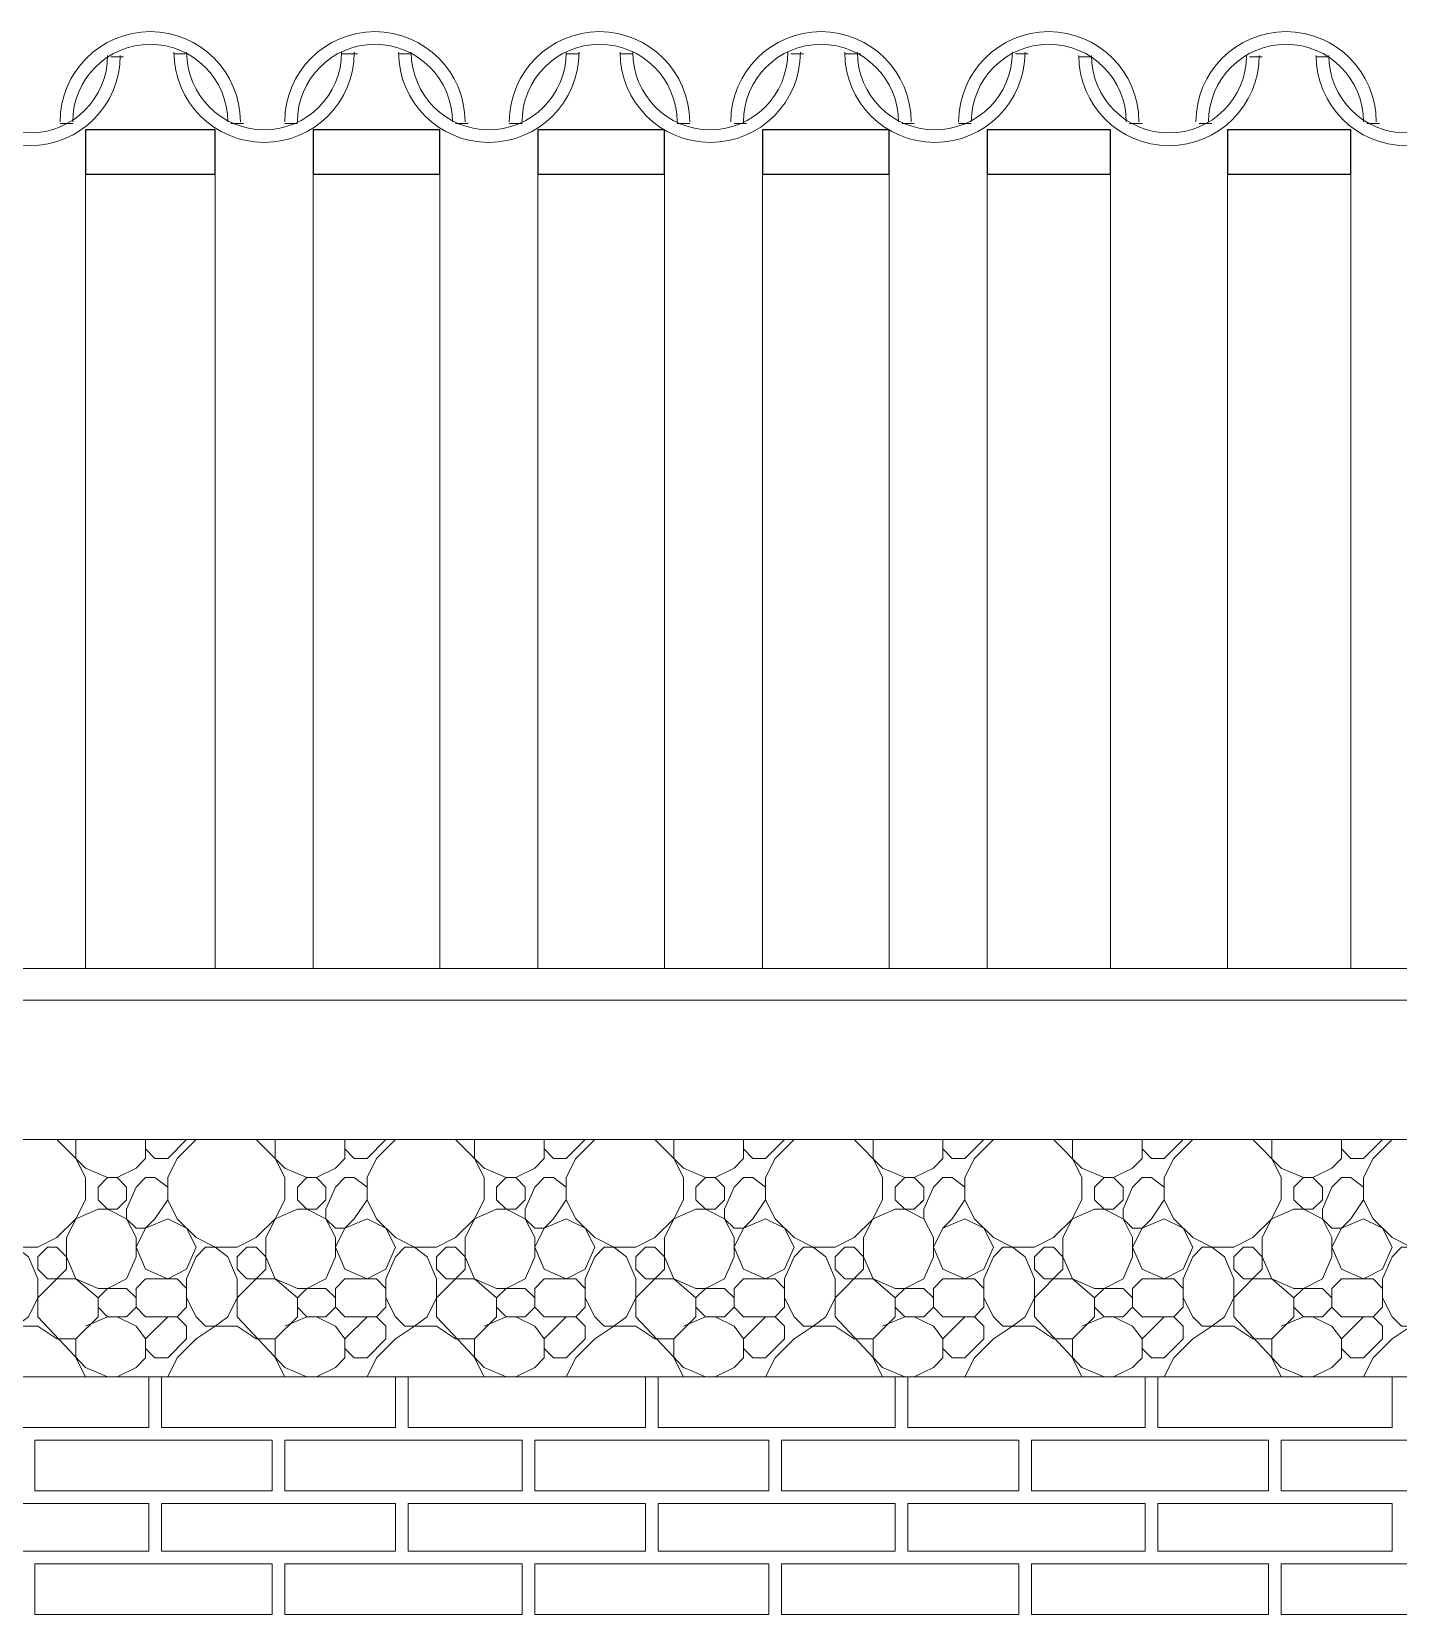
# Model space of a CAD drawing. Header units: millimetres. Extents: x 522330 to 539110, y -796875 to -790495.
# Drawn here: x 533859 to 535232, y -792090 to -790501 of the extents above; entities that cross this region are included whole.
import ezdxf

# ---------------------------------------------------------------- set-up
doc = ezdxf.new("R2010")
doc.units = ezdxf.units.MM
doc.layers.add('A-ALV-___-___-EXI', color=250, linetype='Continuous', lineweight=35)
doc.layers.add('A-COB-___-___-EXI', color=250, linetype='Continuous', lineweight=25)

msp = doc.modelspace()

# ---------------------------------------------------------------- linework, layer by layer
at = {"layer": 'A-ALV-___-___-EXI', "color": 18, "lineweight": 9}
for p, q in [((536480.6, -791613.1), (532394.1, -791613.1)), ((534751.9, -791676.7), (534755.1, -791673.5))]:
    msp.add_line(p, q, dxfattribs=at)
at = {"layer": 'A-ALV-___-___-EXI', "color": 251, "lineweight": 9}
for p, q in [((534135.5, -791651.2), (534145, -791651.2)), ((534535.9, -791651.2), (534545.4, -791651.2)), ((534936.3, -791651.2), (534945.8, -791651.2)), ((535136.4, -791651.2), (535146, -791651.2)), ((533913, -791800.6), (533935.3, -791791.1)), ((534113.2, -791800.6), (534135.5, -791791.1)), ((534313.4, -791800.6), (534335.7, -791791.1)), ((534513.6, -791800.6), (534535.9, -791791.1)), ((534713.8, -791800.6), (534736.1, -791791.1)), ((534914, -791800.6), (534936.3, -791791.1)), ((535114.2, -791800.6), (535136.4, -791791.1))]:
    msp.add_line(p, q, dxfattribs=at)
at = {"layer": 'A-ALV-___-___-EXI', "color": 251, "lineweight": 9, "flags": 128}
for points in [[(536480.6, -791851.4), (532394.1, -791851.4), (532403.6, -791832.4), (532422.7, -791813.3), (532441.8, -791800.6), (532454.5, -791791.1), (532464, -791772), (532492.6, -791743.4), (532492.6, -791711.6), (532511.7, -791673.5), (532511.7, -791651.2), (532502.1, -791632.2), (532502.1, -791613.1), (532502.1, -791632.2), (532511.7, -791651.2), (532511.7, -791673.5), (532492.6, -791711.6)], [(533725.6, -791781.5), (533735.1, -791791.1), (533754.2, -791791.1), (533763.7, -791781.5), (533773.2, -791791.1), (533805, -791791.1), (533814.5, -791781.5), (533814.5, -791752.9), (533824.1, -791730.7), (533833.6, -791721.2), (533865.4, -791721.2), (533884.4, -791711.6), (533903.5, -791692.6), (533925.7, -791683), (533944.8, -791683), (533954.3, -791673.5), (533954.3, -791660.8), (533944.8, -791651.2), (533963.9, -791641.7), (533973.4, -791632.2), (533973.4, -791613.1)], [(533795.5, -791851.4), (533805, -791832.4), (533824.1, -791813.3), (533843.1, -791800.6), (533855.8, -791791.1), (533865.4, -791772), (533894, -791743.4), (533894, -791711.6), (533913, -791673.5), (533913, -791651.2), (533903.5, -791632.2), (533903.5, -791613.1)], [(533944.8, -791651.2), (533935.3, -791651.2), (533913, -791641.7), (533884.4, -791613.1)], [(533935.3, -791651.2), (533925.7, -791660.8), (533925.7, -791673.5), (533935.3, -791683), (533954.3, -791692.6), (533963.9, -791702.1), (533973.4, -791702.1), (533982.9, -791692.6), (533995.7, -791673.5), (533995.7, -791651.2), (534005.2, -791632.2), (534024.3, -791613.1)], [(533963.9, -791781.5), (533973.4, -791791.1), (534005.2, -791791.1), (534014.7, -791781.5), (534014.7, -791752.9), (534024.3, -791730.7), (534033.8, -791721.2), (534065.6, -791721.2), (534084.6, -791711.6), (534103.7, -791692.6), (534125.9, -791683), (534145, -791683), (534154.5, -791673.5), (534154.5, -791660.8), (534145, -791651.2), (534164.1, -791641.7), (534173.6, -791632.2), (534173.6, -791613.1)], [(533973.4, -791622.6), (533982.9, -791632.2), (533995.7, -791632.2), (534014.7, -791613.1)], [(533995.7, -791851.4), (534005.2, -791832.4), (534024.3, -791813.3), (534043.3, -791800.6), (534056, -791791.1), (534065.6, -791772), (534094.2, -791743.4), (534094.2, -791711.6), (534113.2, -791673.5), (534113.2, -791651.2), (534103.7, -791632.2), (534103.7, -791613.1)], [(534103.7, -791813.3), (534125.9, -791791.1), (534125.9, -791772), (534135.5, -791762.5), (534154.5, -791752.9), (534164.1, -791730.7), (534164.1, -791711.6), (534154.5, -791692.6), (534135.5, -791683), (534125.9, -791673.5), (534125.9, -791660.8), (534135.5, -791651.2), (534113.2, -791641.7), (534084.6, -791613.1)], [(534195.9, -791660.8), (534183.1, -791651.2), (534173.6, -791651.2), (534164.1, -791660.8), (534154.5, -791683), (534154.5, -791692.6), (534164.1, -791702.1), (534173.6, -791702.1), (534183.1, -791692.6), (534195.9, -791673.5), (534195.9, -791651.2), (534205.4, -791632.2), (534224.5, -791613.1)], [(534173.6, -791622.6), (534183.1, -791632.2), (534195.9, -791632.2), (534214.9, -791613.1)], [(534195.9, -791851.4), (534205.4, -791832.4), (534224.5, -791813.3), (534243.5, -791800.6), (534256.2, -791791.1), (534265.8, -791772), (534294.4, -791743.4), (534294.4, -791711.6), (534313.4, -791673.5), (534313.4, -791651.2), (534303.9, -791632.2), (534303.9, -791613.1)], [(534303.9, -791813.3), (534326.1, -791791.1), (534326.1, -791772), (534335.7, -791762.5), (534354.7, -791752.9), (534364.3, -791730.7), (534364.3, -791711.6), (534354.7, -791692.6), (534335.7, -791683), (534326.1, -791673.5), (534326.1, -791660.8), (534335.7, -791651.2), (534313.4, -791641.7), (534284.8, -791613.1)], [(534326.1, -791781.5), (534335.7, -791791.1), (534354.7, -791791.1), (534364.3, -791781.5), (534373.8, -791791.1), (534405.6, -791791.1), (534415.1, -791781.5), (534415.1, -791752.9), (534424.6, -791730.7), (534434.2, -791721.2), (534466, -791721.2), (534485, -791711.6), (534504.1, -791692.6), (534526.3, -791683), (534545.4, -791683), (534554.9, -791673.5), (534554.9, -791660.8), (534545.4, -791651.2), (534564.5, -791641.7), (534574, -791632.2), (534574, -791613.1)], [(534335.7, -791651.2), (534345.2, -791651.2), (534364.3, -791641.7), (534373.8, -791632.2), (534373.8, -791613.1)], [(534424.6, -791613.1), (534405.6, -791632.2), (534396, -791651.2), (534396, -791673.5), (534383.3, -791692.6), (534373.8, -791702.1), (534364.3, -791702.1), (534354.7, -791692.6), (534354.7, -791683), (534364.3, -791660.8), (534373.8, -791651.2), (534383.3, -791651.2), (534396, -791660.8)], [(534373.8, -791622.6), (534383.3, -791632.2), (534396, -791632.2), (534415.1, -791613.1)], [(534396, -791851.4), (534405.6, -791832.4), (534424.6, -791813.3), (534443.7, -791800.6), (534456.4, -791791.1), (534466, -791772), (534494.6, -791743.4), (534494.6, -791711.6), (534513.6, -791673.5), (534513.6, -791651.2), (534504.1, -791632.2), (534504.1, -791613.1)], [(534504.1, -791813.3), (534526.3, -791791.1), (534526.3, -791772), (534535.9, -791762.5), (534554.9, -791752.9), (534564.5, -791730.7), (534564.5, -791711.6), (534554.9, -791692.6), (534535.9, -791683), (534526.3, -791673.5), (534526.3, -791660.8), (534535.9, -791651.2), (534513.6, -791641.7), (534485, -791613.1)], [(534596.2, -791660.8), (534583.5, -791651.2), (534574, -791651.2), (534564.5, -791660.8), (534554.9, -791683), (534554.9, -791692.6), (534564.5, -791702.1), (534574, -791702.1), (534583.5, -791692.6), (534596.2, -791673.5), (534596.2, -791651.2), (534605.8, -791632.2), (534624.8, -791613.1)], [(534574, -791622.6), (534583.5, -791632.2), (534596.2, -791632.2), (534615.3, -791613.1)], [(534596.2, -791851.4), (534605.8, -791832.4), (534624.8, -791813.3), (534643.9, -791800.6), (534656.6, -791791.1), (534666.2, -791772), (534694.7, -791743.4), (534694.7, -791711.6), (534713.8, -791673.5), (534713.8, -791651.2), (534704.3, -791632.2), (534704.3, -791613.1)], [(534774.2, -791613.1), (534774.2, -791632.2), (534764.7, -791641.7), (534745.6, -791651.2), (534736.1, -791651.2), (534713.8, -791641.7), (534685.2, -791613.1)], [(534726.5, -791781.5), (534736.1, -791791.1), (534755.1, -791791.1), (534764.7, -791781.5), (534774.2, -791791.1), (534806, -791791.1), (534815.5, -791781.5), (534815.5, -791752.9), (534825, -791730.7), (534834.6, -791721.2), (534866.3, -791721.2), (534885.4, -791711.6), (534904.5, -791692.6), (534926.7, -791683), (534945.8, -791683), (534955.3, -791673.5), (534955.3, -791660.8), (534945.8, -791651.2), (534964.9, -791641.7), (534974.4, -791632.2), (534974.4, -791613.1)], [(534774.2, -791622.6), (534783.7, -791632.2), (534796.4, -791632.2), (534815.5, -791613.1)], [(534796.4, -791692.6), (534774.2, -791702.1), (534783.7, -791692.6), (534796.4, -791673.5), (534796.4, -791651.2), (534806, -791632.2), (534825, -791613.1)], [(534796.4, -791851.4), (534806, -791832.4), (534825, -791813.3), (534844.1, -791800.6), (534856.8, -791791.1), (534866.3, -791772), (534894.9, -791743.4), (534894.9, -791711.6), (534914, -791673.5), (534914, -791651.2), (534904.5, -791632.2), (534904.5, -791613.1)], [(534904.5, -791813.3), (534926.7, -791791.1), (534926.7, -791772), (534936.3, -791762.5), (534955.3, -791752.9), (534964.9, -791730.7), (534964.9, -791711.6), (534955.3, -791692.6), (534936.3, -791683), (534926.7, -791673.5), (534926.7, -791660.8), (534936.3, -791651.2), (534914, -791641.7), (534885.4, -791613.1)], [(535025.2, -791613.1), (535006.2, -791632.2), (534996.6, -791651.2), (534996.6, -791673.5), (534983.9, -791692.6), (534974.4, -791702.1), (534964.9, -791702.1), (534955.3, -791692.6), (534955.3, -791683), (534964.9, -791660.8), (534974.4, -791651.2), (534983.9, -791651.2), (534996.6, -791660.8)], [(534964.9, -791781.5), (534974.4, -791791.1), (535006.2, -791791.1), (535015.7, -791781.5), (535015.7, -791752.9), (535025.2, -791730.7), (535034.8, -791721.2), (535066.5, -791721.2), (535085.6, -791711.6), (535104.7, -791692.6), (535126.9, -791683), (535146, -791683), (535155.5, -791673.5), (535155.5, -791660.8), (535146, -791651.2), (535165, -791641.7), (535174.6, -791632.2), (535174.6, -791613.1)], [(534974.4, -791622.6), (534983.9, -791632.2), (534996.6, -791632.2), (535015.7, -791613.1)], [(534996.6, -791851.4), (535006.2, -791832.4), (535025.2, -791813.3), (535044.3, -791800.6), (535057, -791791.1), (535066.5, -791772), (535095.1, -791743.4), (535095.1, -791711.6), (535114.2, -791673.5), (535114.2, -791651.2), (535104.7, -791632.2), (535104.7, -791613.1)], [(535104.7, -791813.3), (535126.9, -791791.1), (535126.9, -791772), (535136.4, -791762.5), (535155.5, -791752.9), (535165, -791730.7), (535165, -791711.6), (535155.5, -791692.6), (535136.4, -791683), (535126.9, -791673.5), (535126.9, -791660.8), (535136.4, -791651.2), (535114.2, -791641.7), (535085.6, -791613.1)], [(535126.9, -791781.5), (535136.4, -791791.1), (535155.5, -791791.1), (535165, -791781.5), (535174.6, -791791.1), (535206.4, -791791.1), (535215.9, -791781.5), (535215.9, -791752.9), (535225.4, -791730.7), (535235, -791721.2), (535266.7, -791721.2), (535285.8, -791711.6), (535304.9, -791692.6), (535327.1, -791683), (535346.2, -791683), (535355.7, -791673.5), (535355.7, -791660.8), (535346.2, -791651.2), (535365.2, -791641.7), (535374.8, -791632.2), (535374.8, -791613.1)], [(535196.8, -791660.8), (535184.1, -791651.2), (535174.6, -791651.2), (535165, -791660.8), (535155.5, -791683), (535155.5, -791692.6), (535165, -791702.1), (535174.6, -791702.1), (535184.1, -791692.6), (535196.8, -791673.5), (535196.8, -791651.2), (535206.4, -791632.2), (535225.4, -791613.1)], [(535174.6, -791622.6), (535184.1, -791632.2), (535196.8, -791632.2), (535215.9, -791613.1)], [(535196.8, -791851.4), (535206.4, -791832.4), (535225.4, -791813.3), (535244.5, -791800.6), (535257.2, -791791.1), (535266.7, -791772), (535295.3, -791743.4), (535295.3, -791711.6), (535314.4, -791673.5), (535314.4, -791651.2), (535304.9, -791632.2), (535304.9, -791613.1)], [(533903.5, -791813.3), (533925.7, -791791.1), (533925.7, -791772), (533935.3, -791762.5), (533954.3, -791752.9), (533963.9, -791730.7), (533963.9, -791711.6), (533954.3, -791692.6), (533954.3, -791683), (533963.9, -791660.8), (533973.4, -791651.2), (533982.9, -791651.2), (533995.7, -791660.8)], [(534125.9, -791781.5), (534135.5, -791791.1), (534154.5, -791791.1), (534164.1, -791781.5), (534173.6, -791791.1), (534205.4, -791791.1), (534214.9, -791781.5), (534214.9, -791752.9), (534224.5, -791730.7), (534234, -791721.2), (534265.8, -791721.2), (534284.8, -791711.6), (534303.9, -791692.6), (534326.1, -791683), (534345.2, -791683), (534354.7, -791673.5), (534354.7, -791660.8), (534345.2, -791651.2)], [(534564.5, -791781.5), (534574, -791791.1), (534605.8, -791791.1), (534615.3, -791781.5), (534615.3, -791752.9), (534624.8, -791730.7), (534634.4, -791721.2), (534666.2, -791721.2), (534685.2, -791711.6), (534704.3, -791692.6), (534726.5, -791683), (534745.6, -791683), (534755.1, -791673.5), (534755.1, -791660.8), (534745.6, -791651.2)], [(534704.3, -791813.3), (534726.5, -791791.1), (534726.5, -791772), (534736.1, -791762.5), (534755.1, -791752.9), (534764.7, -791730.7), (534764.7, -791711.6), (534755.1, -791692.6), (534736.1, -791683), (534726.5, -791673.5), (534726.5, -791660.8), (534736.1, -791651.2)], [(534755.1, -791692.6), (534755.1, -791683), (534764.7, -791660.8), (534774.2, -791651.2), (534783.7, -791651.2), (534796.4, -791660.8)], [(533935.3, -791851.4), (533913, -791841.9), (533865.4, -791791.1), (533865.4, -791752.9), (533855.8, -791730.7), (533843.1, -791721.2), (533824.1, -791711.6), (533805, -791692.6), (533795.5, -791673.5)], [(534135.5, -791851.4), (534113.2, -791841.9), (534065.6, -791791.1), (534065.6, -791752.9), (534056, -791730.7), (534043.3, -791721.2), (534024.3, -791711.6), (534005.2, -791692.6), (533995.7, -791673.5)], [(534335.7, -791851.4), (534313.4, -791841.9), (534265.8, -791791.1), (534265.8, -791752.9), (534256.2, -791730.7), (534243.5, -791721.2), (534224.5, -791711.6), (534205.4, -791692.6), (534195.9, -791673.5)], [(534535.9, -791851.4), (534513.6, -791841.9), (534466, -791791.1), (534466, -791752.9), (534456.4, -791730.7), (534443.7, -791721.2), (534424.6, -791711.6), (534405.6, -791692.6), (534396, -791673.5)], [(534736.1, -791851.4), (534713.8, -791841.9), (534666.2, -791791.1), (534666.2, -791752.9), (534656.6, -791730.7), (534643.9, -791721.2), (534624.8, -791711.6), (534605.8, -791692.6), (534596.2, -791673.5)], [(534936.3, -791851.4), (534914, -791841.9), (534866.3, -791791.1), (534866.3, -791752.9), (534856.8, -791730.7), (534844.1, -791721.2), (534825, -791711.6), (534806, -791692.6), (534796.4, -791673.5)], [(535136.4, -791851.4), (535114.2, -791841.9), (535066.5, -791791.1), (535066.5, -791752.9), (535057, -791730.7), (535044.3, -791721.2), (535025.2, -791711.6), (535006.2, -791692.6), (534996.6, -791673.5)], [(535336.6, -791851.4), (535314.4, -791841.9), (535266.7, -791791.1), (535266.7, -791752.9), (535257.2, -791730.7), (535244.5, -791721.2), (535225.4, -791711.6), (535206.4, -791692.6), (535196.8, -791673.5)], [(533995.7, -791692.6), (534014.7, -791702.1), (534024.3, -791721.2), (534014.7, -791743.4), (533995.7, -791752.9), (533973.4, -791743.4), (533963.9, -791721.2), (533973.4, -791702.1), (533995.7, -791692.6), (534014.7, -791702.1)], [(534195.9, -791692.6), (534214.9, -791702.1), (534224.5, -791721.2), (534214.9, -791743.4), (534195.9, -791752.9), (534173.6, -791743.4), (534164.1, -791721.2), (534173.6, -791702.1), (534195.9, -791692.6), (534214.9, -791702.1)], [(534415.1, -791702.1), (534396, -791692.6), (534415.1, -791702.1), (534424.6, -791721.2), (534415.1, -791743.4), (534396, -791752.9), (534373.8, -791743.4), (534364.3, -791721.2), (534373.8, -791702.1), (534396, -791692.6)], [(534596.2, -791692.6), (534615.3, -791702.1), (534624.8, -791721.2), (534615.3, -791743.4), (534596.2, -791752.9), (534574, -791743.4), (534564.5, -791721.2), (534574, -791702.1), (534596.2, -791692.6), (534615.3, -791702.1)], [(534815.5, -791702.1), (534796.4, -791692.6), (534815.5, -791702.1), (534825, -791721.2), (534815.5, -791743.4), (534796.4, -791752.9), (534774.2, -791743.4), (534764.7, -791721.2), (534774.2, -791702.1)], [(534996.6, -791692.6), (535015.7, -791702.1), (535025.2, -791721.2), (535015.7, -791743.4), (534996.6, -791752.9), (534974.4, -791743.4), (534964.9, -791721.2), (534974.4, -791702.1), (534996.6, -791692.6), (535015.7, -791702.1)], [(535215.9, -791702.1), (535196.8, -791692.6), (535215.9, -791702.1), (535225.4, -791721.2), (535215.9, -791743.4), (535196.8, -791752.9), (535174.6, -791743.4), (535165, -791721.2), (535174.6, -791702.1), (535196.8, -791692.6)], [(533925.7, -791772), (533903.5, -791752.9), (533874.9, -791752.9), (533865.4, -791743.4), (533865.4, -791730.7), (533874.9, -791721.2), (533884.4, -791721.2), (533894, -791730.7), (533903.5, -791752.9), (533925.7, -791762.5), (533954.3, -791762.5), (533963.9, -791772)], [(534125.9, -791772), (534103.7, -791752.9), (534075.1, -791752.9), (534065.6, -791743.4), (534065.6, -791730.7), (534075.1, -791721.2), (534084.6, -791721.2), (534094.2, -791730.7), (534103.7, -791752.9), (534125.9, -791762.5), (534154.5, -791762.5), (534164.1, -791772)], [(534326.1, -791772), (534303.9, -791752.9), (534275.3, -791752.9), (534265.8, -791743.4), (534265.8, -791730.7), (534275.3, -791721.2), (534284.8, -791721.2), (534294.4, -791730.7), (534303.9, -791752.9), (534326.1, -791762.5), (534354.7, -791762.5), (534364.3, -791772)], [(534526.3, -791772), (534504.1, -791752.9), (534475.5, -791752.9), (534466, -791743.4), (534466, -791730.7), (534475.5, -791721.2), (534485, -791721.2), (534494.6, -791730.7), (534504.1, -791752.9), (534526.3, -791762.5), (534554.9, -791762.5), (534564.5, -791772)], [(534726.5, -791772), (534704.3, -791752.9), (534675.7, -791752.9), (534666.2, -791743.4), (534666.2, -791730.7), (534675.7, -791721.2), (534685.2, -791721.2), (534694.7, -791730.7), (534704.3, -791752.9), (534726.5, -791762.5), (534755.1, -791762.5), (534764.7, -791772)], [(534926.7, -791772), (534904.5, -791752.9), (534875.9, -791752.9), (534866.3, -791743.4), (534866.3, -791730.7), (534875.9, -791721.2), (534885.4, -791721.2), (534894.9, -791730.7), (534904.5, -791752.9), (534926.7, -791762.5), (534955.3, -791762.5), (534964.9, -791772)], [(535126.9, -791772), (535104.7, -791752.9), (535076.1, -791752.9), (535066.5, -791743.4), (535066.5, -791730.7), (535076.1, -791721.2), (535085.6, -791721.2), (535095.1, -791730.7), (535104.7, -791752.9), (535126.9, -791762.5), (535155.5, -791762.5), (535165, -791772)], [(533925.7, -791781.5), (533935.3, -791791.1), (533954.3, -791791.1), (533963.9, -791781.5), (533963.9, -791762.5), (533973.4, -791752.9), (534005.2, -791752.9), (534014.7, -791762.5)], [(534164.1, -791781.5), (534164.1, -791762.5), (534173.6, -791752.9), (534205.4, -791752.9), (534214.9, -791762.5)], [(534364.3, -791781.5), (534364.3, -791762.5), (534373.8, -791752.9), (534405.6, -791752.9), (534415.1, -791762.5)], [(534526.3, -791781.5), (534535.9, -791791.1), (534554.9, -791791.1), (534564.5, -791781.5), (534564.5, -791762.5), (534574, -791752.9), (534605.8, -791752.9), (534615.3, -791762.5)], [(534764.7, -791781.5), (534764.7, -791762.5), (534774.2, -791752.9), (534806, -791752.9), (534815.5, -791762.5)], [(534926.7, -791781.5), (534936.3, -791791.1), (534955.3, -791791.1), (534964.9, -791781.5), (534964.9, -791762.5), (534974.4, -791752.9), (535006.2, -791752.9), (535015.7, -791762.5)], [(535165, -791781.5), (535165, -791762.5), (535174.6, -791752.9), (535206.4, -791752.9), (535215.9, -791762.5)], [(533814.5, -791772), (533824.1, -791791.1), (533833.6, -791800.6), (533865.4, -791800.6), (533884.4, -791813.3), (533903.5, -791813.3), (533903.5, -791832.4), (533913, -791851.4)], [(534014.7, -791772), (534024.3, -791791.1), (534033.8, -791800.6), (534065.6, -791800.6), (534084.6, -791813.3), (534103.7, -791813.3), (534103.7, -791832.4), (534113.2, -791851.4)], [(534214.9, -791772), (534224.5, -791791.1), (534234, -791800.6), (534265.8, -791800.6), (534284.8, -791813.3), (534303.9, -791813.3), (534303.9, -791832.4), (534313.4, -791851.4)], [(534415.1, -791772), (534424.6, -791791.1), (534434.2, -791800.6), (534466, -791800.6), (534485, -791813.3), (534504.1, -791813.3), (534504.1, -791832.4), (534513.6, -791851.4)], [(534615.3, -791772), (534624.8, -791791.1), (534634.4, -791800.6), (534666.2, -791800.6), (534685.2, -791813.3), (534704.3, -791813.3), (534704.3, -791832.4), (534713.8, -791851.4)], [(534815.5, -791772), (534825, -791791.1), (534834.6, -791800.6), (534866.3, -791800.6), (534885.4, -791813.3), (534904.5, -791813.3), (534904.5, -791832.4), (534914, -791851.4)], [(535015.7, -791772), (535025.2, -791791.1), (535034.8, -791800.6), (535066.5, -791800.6), (535085.6, -791813.3), (535104.7, -791813.3), (535104.7, -791832.4), (535114.2, -791851.4)], [(535215.9, -791772), (535225.4, -791791.1), (535235, -791800.6), (535266.7, -791800.6), (535285.8, -791813.3), (535304.9, -791813.3), (535304.9, -791832.4), (535314.4, -791851.4)], [(533944.8, -791851.4), (533963.9, -791841.9), (533973.4, -791832.4), (533973.4, -791813.3), (533995.7, -791791.1)], [(533973.4, -791813.3), (533963.9, -791800.6), (533944.8, -791791.1)], [(533973.4, -791822.8), (533982.9, -791832.4), (533995.7, -791832.4), (534014.7, -791813.3), (534014.7, -791800.6), (534005.2, -791791.1)], [(534145, -791851.4), (534164.1, -791841.9), (534173.6, -791832.4), (534173.6, -791813.3), (534195.9, -791791.1)], [(534173.6, -791813.3), (534164.1, -791800.6), (534145, -791791.1)], [(534173.6, -791822.8), (534183.1, -791832.4), (534195.9, -791832.4), (534214.9, -791813.3), (534214.9, -791800.6), (534205.4, -791791.1)], [(534345.2, -791851.4), (534364.3, -791841.9), (534373.8, -791832.4), (534373.8, -791813.3), (534396, -791791.1)], [(534373.8, -791813.3), (534364.3, -791800.6), (534345.2, -791791.1)], [(534373.8, -791822.8), (534383.3, -791832.4), (534396, -791832.4), (534415.1, -791813.3), (534415.1, -791800.6), (534405.6, -791791.1)], [(534545.4, -791851.4), (534564.5, -791841.9), (534574, -791832.4), (534574, -791813.3), (534596.2, -791791.1)], [(534574, -791813.3), (534564.5, -791800.6), (534545.4, -791791.1)], [(534574, -791822.8), (534583.5, -791832.4), (534596.2, -791832.4), (534615.3, -791813.3), (534615.3, -791800.6), (534605.8, -791791.1)], [(534745.6, -791851.4), (534764.7, -791841.9), (534774.2, -791832.4), (534774.2, -791813.3), (534796.4, -791791.1)], [(534774.2, -791813.3), (534764.7, -791800.6), (534745.6, -791791.1)], [(534774.2, -791822.8), (534783.7, -791832.4), (534796.4, -791832.4), (534815.5, -791813.3), (534815.5, -791800.6), (534806, -791791.1)], [(534945.8, -791851.4), (534964.9, -791841.9), (534974.4, -791832.4), (534974.4, -791813.3), (534996.6, -791791.1)], [(534974.4, -791813.3), (534964.9, -791800.6), (534945.8, -791791.1)], [(534974.4, -791822.8), (534983.9, -791832.4), (534996.6, -791832.4), (535015.7, -791813.3), (535015.7, -791800.6), (535006.2, -791791.1)], [(535146, -791851.4), (535165, -791841.9), (535174.6, -791832.4), (535174.6, -791813.3), (535196.8, -791791.1)], [(535174.6, -791813.3), (535165, -791800.6), (535146, -791791.1)], [(535174.6, -791822.8), (535184.1, -791832.4), (535196.8, -791832.4), (535215.9, -791813.3), (535215.9, -791800.6), (535206.4, -791791.1)]]:
    msp.add_lwpolyline(points, dxfattribs=at)
at = {"layer": 'A-ALV-___-___-EXI', "color": 252, "lineweight": 9, "flags": 128}
for points in [[(533738.3, -791851.4), (533738.3, -791902.3), (533976.6, -791902.3), (533976.6, -791851.4)], [(533989.3, -791851.4), (533989.3, -791902.3), (534224.5, -791902.3), (534224.5, -791851.4)], [(534237.2, -791851.4), (534237.2, -791902.3), (534475.5, -791902.3), (534475.5, -791851.4)], [(534488.2, -791851.4), (534488.2, -791902.3), (534726.5, -791902.3), (534726.5, -791851.4)], [(534739.2, -791851.4), (534739.2, -791902.3), (534977.6, -791902.3), (534977.6, -791851.4)], [(534990.3, -791851.4), (534990.3, -791902.3), (535225.4, -791902.3), (535225.4, -791851.4)]]:
    msp.add_lwpolyline(points, dxfattribs=at)
for points in [[(534100.5, -791915), (534100.5, -791965.8), (533862.2, -791965.8), (533862.2, -791915)], [(534351.6, -791915), (534351.6, -791965.8), (534113.2, -791965.8), (534113.2, -791915)], [(534599.4, -791915), (534599.4, -791965.8), (534364.3, -791965.8), (534364.3, -791915)], [(534850.5, -791915), (534850.5, -791965.8), (534612.1, -791965.8), (534612.1, -791915)], [(535101.5, -791915), (535101.5, -791965.8), (534863.2, -791965.8), (534863.2, -791915)], [(535352.5, -791915), (535352.5, -791965.8), (535114.2, -791965.8), (535114.2, -791915)], [(533976.6, -791978.5), (533976.6, -792026.2), (533738.3, -792026.2), (533738.3, -791978.5)], [(534224.5, -791978.5), (534224.5, -792026.2), (533989.3, -792026.2), (533989.3, -791978.5)], [(534475.5, -791978.5), (534475.5, -792026.2), (534237.2, -792026.2), (534237.2, -791978.5)], [(534726.5, -791978.5), (534726.5, -792026.2), (534488.2, -792026.2), (534488.2, -791978.5)], [(534977.6, -791978.5), (534977.6, -792026.2), (534739.2, -792026.2), (534739.2, -791978.5)], [(535225.4, -791978.5), (535225.4, -792026.2), (534990.3, -792026.2), (534990.3, -791978.5)], [(534100.5, -792038.9), (534100.5, -792089.8), (533862.2, -792089.8), (533862.2, -792038.9)], [(534351.6, -792038.9), (534351.6, -792089.8), (534113.2, -792089.8), (534113.2, -792038.9)], [(534599.4, -792038.9), (534599.4, -792089.8), (534364.3, -792089.8), (534364.3, -792038.9)], [(534850.5, -792038.9), (534850.5, -792089.8), (534612.1, -792089.8), (534612.1, -792038.9)], [(535101.5, -792038.9), (535101.5, -792089.8), (534863.2, -792089.8), (534863.2, -792038.9)], [(535352.5, -792038.9), (535352.5, -792089.8), (535114.2, -792089.8), (535114.2, -792038.9)]]:
    msp.add_lwpolyline(points, close=True, dxfattribs=at)
at = {"layer": 'A-COB-___-___-EXI', "color": 18, "lineweight": 9}
for p, q in [((533938.5, -790526.3), (533951.2, -790526.3)), ((534014.7, -790523.2), (534002, -790523.2)), ((534170.4, -790523.2), (534186.3, -790523.2)), ((534240.3, -790523.2), (534227.6, -790523.2)), ((534396, -790523.2), (534408.8, -790523.2)), ((534462.8, -790523.2), (534450.1, -790523.2)), ((534621.7, -790523.2), (534634.4, -790523.2)), ((534691.6, -790523.2), (534675.7, -790523.2)), ((534847.3, -790523.2), (534860, -790523.2)), ((534923.5, -790526.3), (534910.8, -790526.3)), ((535082.4, -790526.3), (535095.1, -790526.3)), ((535161.9, -790526.3), (535149.2, -790526.3)), ((533900.3, -790593.1), (533887.6, -790593.1)), ((534059.2, -790593.1), (534071.9, -790593.1)), ((534125.9, -790593.1), (534113.2, -790593.1)), ((534284.8, -790593.1), (534297.5, -790593.1)), ((534351.6, -790593.1), (534338.8, -790593.1)), ((534507.3, -790593.1), (534520, -790593.1)), ((534577.2, -790593.1), (534564.5, -790593.1)), ((534732.9, -790593.1), (534745.6, -790593.1)), ((534802.8, -790593.1), (534790.1, -790593.1)), ((534961.7, -790593.1), (534974.4, -790593.1)), ((535044.3, -790593.1), (535031.6, -790593.1)), ((535200, -790593.1), (535212.7, -790593.1)), ((536480.6, -791441.5), (532394.1, -791441.5)), ((533992.5, -791441.5), (533970.2, -791441.5)), ((536480.6, -791473.3), (532394.1, -791473.3)), ((533976.6, -791473.3), (533973.4, -791473.3)), ((533986.1, -791473.3), (533989.3, -791473.3))]:
    msp.add_line(p, q, dxfattribs=at)
at = {"layer": 'A-COB-___-___-EXI', "color": 248, "lineweight": 25, "flags": 128}
for points in [[(533913, -790643.9), (534043.3, -790643.9), (534043.3, -790599.4), (533913, -790599.4)], [(534141.8, -790643.9), (534268.9, -790643.9), (534268.9, -790599.4), (534141.8, -790599.4)], [(534367.4, -790643.9), (534494.6, -790643.9), (534494.6, -790599.4), (534367.4, -790599.4)], [(534593.1, -790643.9), (534720.2, -790643.9), (534720.2, -790599.4), (534593.1, -790599.4)], [(534818.7, -790643.9), (534942.6, -790643.9), (534942.6, -790599.4), (534818.7, -790599.4)], [(535060.2, -790643.9), (535184.1, -790643.9), (535184.1, -790599.4), (535060.2, -790599.4)]]:
    msp.add_lwpolyline(points, close=True, dxfattribs=at)
at = {"layer": 'A-COB-___-___-EXI', "color": 18, "lineweight": 9, "flags": 128}
for points in [[(533913, -790643.9), (534043.3, -790643.9), (534043.3, -791441.5), (533913, -791441.5)], [(534141.8, -790643.9), (534268.9, -790643.9), (534268.9, -791441.5), (534141.8, -791441.5)], [(534367.4, -790643.9), (534494.6, -790643.9), (534494.6, -791441.5), (534367.4, -791441.5)], [(534593.1, -790643.9), (534720.2, -790643.9), (534720.2, -791441.5), (534593.1, -791441.5)], [(534818.7, -790643.9), (534942.6, -790643.9), (534942.6, -791441.5), (534818.7, -791441.5)], [(535060.2, -790643.9), (535184.1, -790643.9), (535184.1, -791441.5), (535060.2, -791441.5)]]:
    msp.add_lwpolyline(points, close=True, dxfattribs=at)
msp.add_lwpolyline([(533989.3, -791441.5), (533992.5, -791441.5), (533992.5, -791441.5), (533992.5, -791441.5), (533992.5, -791441.5), (533973.4, -791441.5), (533989.3, -791441.5), (533973.4, -791441.5), (533992.5, -791441.5), (533992.5, -791441.5), (533992.5, -791441.5), (533992.5, -791441.5), (533970.2, -791441.5), (533973.4, -791441.5)], dxfattribs=at)
at = {"layer": 'A-COB-___-___-EXI', "color": 18, "lineweight": 9}
for points in [[(534068.7, -790591.5), (534068.7, -790541.5), (534028.2, -790500.9), (533978.2, -790500.9), (533928.2, -790500.9), (533887.6, -790541.5), (533887.6, -790591.5)], [(534056, -790591.5), (534056, -790548.5), (534021.2, -790513.6), (533978.2, -790513.6), (533935.2, -790513.6), (533900.3, -790548.5), (533900.3, -790591.5)], [(534294.4, -790591.5), (534294.4, -790541.5), (534253.8, -790500.9), (534203.8, -790500.9), (534153.8, -790500.9), (534113.2, -790541.5), (534113.2, -790591.5)], [(534281.7, -790591.5), (534281.7, -790548.5), (534246.8, -790513.6), (534203.8, -790513.6), (534160.8, -790513.6), (534125.9, -790548.5), (534125.9, -790591.5)], [(534520, -790591.5), (534520, -790541.5), (534479.4, -790500.9), (534429.4, -790500.9), (534379.4, -790500.9), (534338.8, -790541.5), (534338.8, -790591.5)], [(534507.3, -790591.5), (534507.3, -790548.5), (534472.4, -790513.6), (534429.4, -790513.6), (534386.4, -790513.6), (534351.6, -790548.5), (534351.6, -790591.5)], [(534742.4, -790591.5), (534742.4, -790541.5), (534701.9, -790500.9), (534651.9, -790500.9), (534601.8, -790500.9), (534561.3, -790541.5), (534561.3, -790591.5)], [(534729.7, -790591.5), (534729.7, -790548.5), (534694.9, -790513.6), (534651.9, -790513.6), (534608.8, -790513.6), (534574, -790548.5), (534574, -790591.5)], [(534971.2, -790591.5), (534971.2, -790541.5), (534930.7, -790500.9), (534880.6, -790500.9), (534830.6, -790500.9), (534790.1, -790541.5), (534790.1, -790591.5)], [(534958.5, -790591.5), (534958.5, -790548.5), (534923.7, -790513.6), (534880.6, -790513.6), (534837.7, -790513.6), (534802.8, -790548.5), (534802.8, -790591.5)], [(535209.5, -790591.5), (535209.5, -790541.5), (535169, -790500.9), (535119, -790500.9), (535068.9, -790500.9), (535028.4, -790541.5), (535028.4, -790591.5)], [(535196.8, -790591.5), (535196.8, -790548.5), (535162, -790513.6), (535119, -790513.6), (535076, -790513.6), (535041.1, -790548.5), (535041.1, -790591.5)], [(533766.9, -790524.8), (533766.9, -790574.8), (533807.4, -790615.3), (533857.4, -790615.3), (533907.5, -790615.3), (533948, -790574.8), (533948, -790524.8)], [(533779.6, -790524.8), (533779.6, -790567.8), (533814.4, -790602.6), (533857.4, -790602.6), (533900.4, -790602.6), (533935.3, -790567.8), (533935.3, -790524.8)], [(534002, -790521.6), (534002, -790571.6), (534042.6, -790612.1), (534092.6, -790612.1), (534142.6, -790612.1), (534183.1, -790571.6), (534183.1, -790521.6)], [(534014.7, -790521.6), (534014.7, -790564.6), (534049.6, -790599.4), (534092.6, -790599.4), (534135.6, -790599.4), (534170.4, -790564.6), (534170.4, -790521.6)], [(534227.6, -790521.6), (534227.6, -790571.6), (534268.2, -790612.1), (534318.2, -790612.1), (534368.2, -790612.1), (534408.8, -790571.6), (534408.8, -790521.6)], [(534240.3, -790521.6), (534240.3, -790564.6), (534275.2, -790599.4), (534318.2, -790599.4), (534361.2, -790599.4), (534396, -790564.6), (534396, -790521.6)], [(534450.1, -790521.6), (534450.1, -790571.6), (534490.6, -790612.1), (534540.6, -790612.1), (534590.7, -790612.1), (534631.2, -790571.6), (534631.2, -790521.6)], [(534462.8, -790521.6), (534462.8, -790564.6), (534497.7, -790599.4), (534540.6, -790599.4), (534583.6, -790599.4), (534618.5, -790564.6), (534618.5, -790521.6)], [(534675.7, -790521.6), (534675.7, -790571.6), (534716.2, -790612.1), (534766.2, -790612.1), (534816.3, -790612.1), (534856.8, -790571.6), (534856.8, -790521.6)], [(534688.4, -790521.6), (534688.4, -790564.6), (534723.3, -790599.4), (534766.2, -790599.4), (534809.3, -790599.4), (534844.1, -790564.6), (534844.1, -790521.6)], [(534910.8, -790524.8), (534910.8, -790574.8), (534951.4, -790615.3), (535001.4, -790615.3), (535051.4, -790615.3), (535092, -790574.8), (535092, -790524.8)], [(534923.5, -790524.8), (534923.5, -790567.8), (534958.4, -790602.6), (535001.4, -790602.6), (535044.4, -790602.6), (535079.3, -790567.8), (535079.3, -790524.8)], [(535149.2, -790524.8), (535149.2, -790574.8), (535189.7, -790615.3), (535239.7, -790615.3), (535289.7, -790615.3), (535330.3, -790574.8), (535330.3, -790524.8)], [(535161.9, -790524.8), (535161.9, -790567.8), (535196.7, -790602.6), (535239.7, -790602.6), (535282.7, -790602.6), (535317.6, -790567.8), (535317.6, -790524.8)]]:
    msp.add_open_spline(points, degree=3, knots=[0, 0, 0, 0, 1, 1, 1, 2, 2, 2, 2], dxfattribs=at)

doc.saveas('drawing.dxf')
